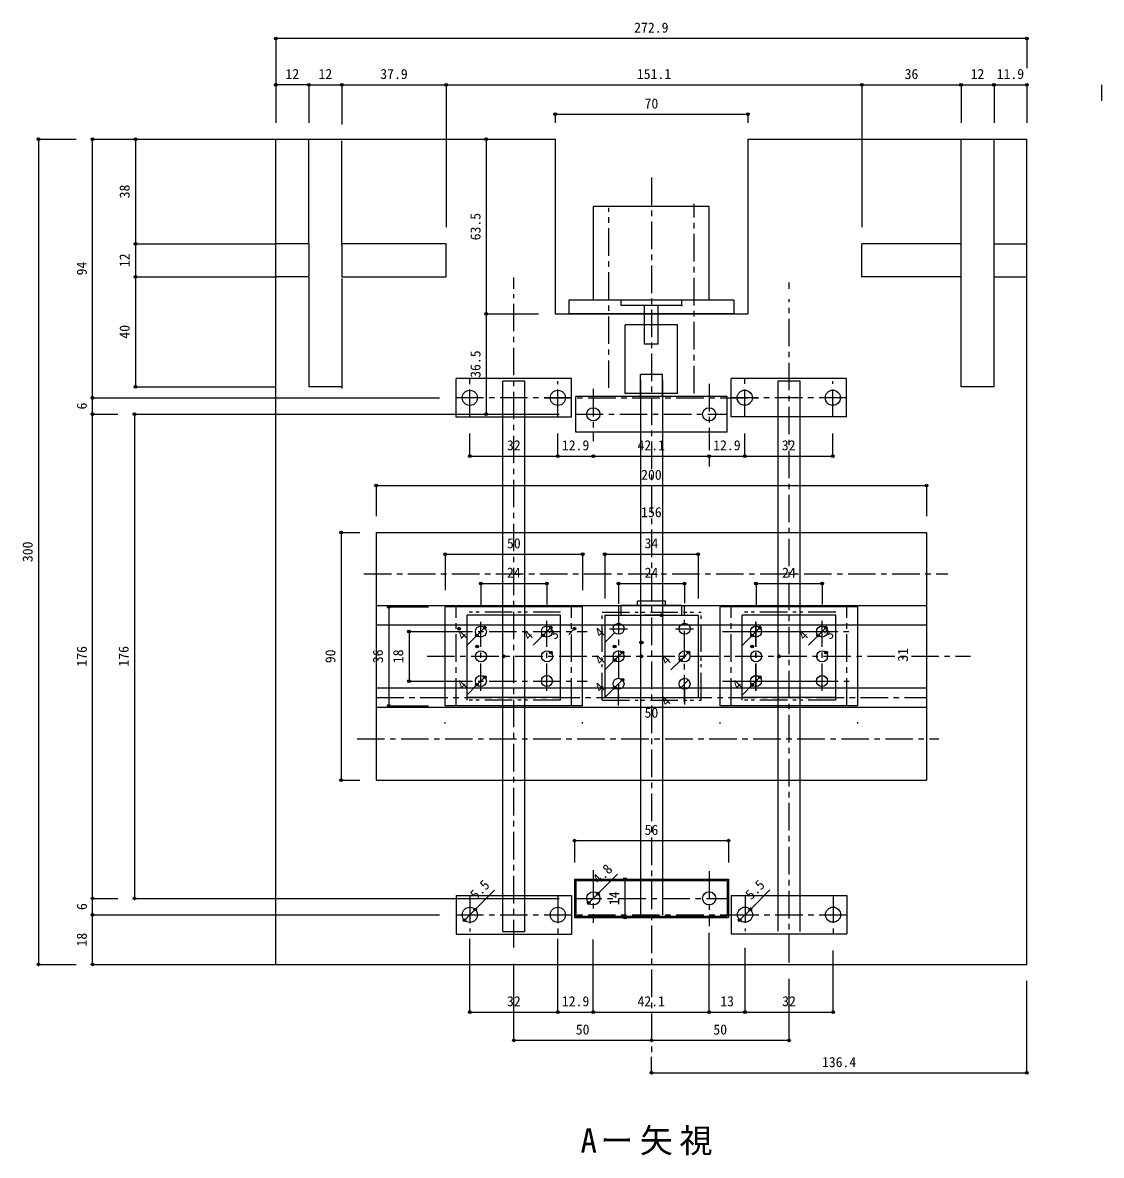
# Model space of a CAD drawing. Units: millimetres at full size, sheet at 1:2; some dimension numbers follow another scale. Extents: x -553 to 524, y -411 to 437.
# Drawn here: x -515.9 to -123.9, y 24.9 to 436.7 of the extents above; entities that cross this region are included whole.
import ezdxf
from ezdxf.enums import TextEntityAlignment as Align

# ---------------------------------------------------------------- set-up
doc = ezdxf.new("R2010")
doc.units = ezdxf.units.MM
doc.header["$LTSCALE"] = 2
doc.header["$PDMODE"] = 32
doc.header["$PDSIZE"] = 1
doc.linetypes.add('CHAIN1', pattern=[8, 5, -1, 1, -1])
doc.linetypes.add('DOUBLE_CHAIN1', pattern=[8.8, 5, -1, 0.6, -0.6, 0.6, -1])
for name, color, linetype in [('3-0_中心線1', 4, 'CHAIN1'), ('3-4_寸法線1', 4, 'Continuous'), ('3-5_レイヤ1', 7, 'Continuous'), ('3-6_レイヤ2', 5, 'Continuous')]:
    doc.layers.add(name, color=color, linetype=linetype)
doc.styles.add('ＭＳ ゴシック', font='')
doc.styles.get('ＭＳ ゴシック').set_extended_font_data('MS Gothic')

msp = doc.modelspace()

# ---------------------------------------------------------------- linework, layer by layer
at = {"layer": '3-0_中心線1'}
for p, q in [((-287.368, 380.395), (-287.368, 60.888)), ((-271.868, 301.876), (-271.868, 370.88)), ((-302.868, 303.928), (-302.868, 369.341)), ((-337.368, 100.492), (-337.368, 338.026)), ((-237.368, 95.037), (-237.368, 336.184)), ((-353.368, 293.316), (-353.368, 307.316)), ((-321.368, 293.316), (-321.368, 306.316)), ((-266.368, 305.377), (-266.368, 281.32)), ((-266.368, 305.377), (-266.368, 281.32)), ((-266.368, 305.377), (-266.368, 281.32)), ((-253.473, 293.332), (-253.473, 307.332)), ((-221.473, 293.332), (-221.473, 306.332)), ((-308.489, 303.542), (-308.489, 284.582)), ((-308.489, 303.542), (-308.489, 284.582)), ((-308.489, 303.542), (-308.489, 284.582)), ((-316.368, 300.316), (-358.351, 300.316)), ((-326.368, 300.316), (-248.456, 300.316)), ((-216.473, 300.332), (-258.456, 300.332)), ((-314.868, 294.316), (-259.868, 294.316)), ((-391.884, 236.316), (-179.678, 236.316)), ((-358.368, 188.316), (-358.368, 224.316)), ((-316.368, 188.316), (-316.368, 224.316)), ((-299.368, 224.394), (-299.368, 191.137)), ((-275.334, 189.53), (-275.334, 224.602)), ((-258.368, 188.316), (-258.368, 224.316)), ((-216.368, 188.316), (-216.368, 224.316)), ((-349.368, 193.754), (-349.368, 218.881)), ((-325.368, 193.754), (-325.368, 219.189)), ((-249.375, 193.741), (-249.375, 218.868)), ((-249.368, 193.754), (-249.368, 218.881)), ((-225.375, 193.741), (-225.375, 219.176)), ((-225.368, 193.754), (-225.368, 219.189)), ((-362.368, 215.316), (-310.776, 215.316)), ((-302.658, 216.316), (-296.104, 216.316)), ((-278.623, 216.316), (-272.07, 216.316)), ((-261.594, 215.316), (-213.63, 215.316)), ((-253.336, 215.303), (-221.235, 215.303)), ((-368.891, 206.316), (-171.437, 206.316)), ((-362.368, 197.316), (-310.776, 197.316)), ((-299.433, 194.422), (-299.433, 188.389)), ((-275.334, 195.046), (-275.334, 188.805)), ((-261.492, 197.316), (-214.24, 197.316)), ((-253.131, 197.303), (-221.645, 197.303)), ((-387.368, 191.316), (-187.368, 191.316)), ((-278.941, 191.316), (-272.179, 191.316)), ((-394.356, 176.316), (-182.974, 176.316)), ((-308.489, 128.577), (-308.489, 109.388)), ((-266.368, 128.193), (-266.368, 108.237)), ((-353.368, 119.316), (-353.368, 106.316)), ((-321.368, 119.316), (-321.368, 105.316)), ((-315.368, 118.316), (-259.868, 118.316)), ((-253.368, 119.363), (-253.368, 106.363)), ((-221.368, 119.363), (-221.368, 105.363)), ((-358.368, 112.316), (-316.386, 112.316)), ((-326.386, 112.316), (-248.368, 112.316)), ((-258.368, 112.363), (-216.386, 112.363))]:
    msp.add_line(p, q, dxfattribs=at)
at = {"layer": '3-4_寸法線1', "color": 7}
for p, q in [((-150.934, 430.984), (-423.868, 430.984)), ((-411.868, 414.118), (-423.868, 414.118)), ((-411.868, 414.118), (-399.868, 414.118)), ((-399.868, 414.118), (-361.972, 414.118)), ((-361.972, 414.118), (-210.868, 414.118)), ((-210.868, 414.118), (-174.868, 414.118)), ((-174.868, 414.118), (-162.868, 414.118)), ((-162.868, 414.118), (-150.934, 414.118)), ((-322.368, 403.387), (-252.368, 403.387)), ((-510.16, 394.316), (-510.16, 94.316)), ((-490.467, 300.316), (-490.467, 394.316)), ((-474.912, 394.316), (-474.912, 356.316)), ((-347.402, 394.316), (-347.402, 330.816)), ((-474.912, 356.316), (-474.912, 344.316)), ((-474.912, 344.316), (-474.912, 304.316)), ((-347.402, 330.816), (-347.402, 294.316)), ((-490.467, 294.316), (-490.467, 300.316)), ((-490.467, 118.316), (-490.467, 294.316)), ((-475.263, 294.316), (-475.263, 118.316)), ((-353.368, 279.112), (-321.368, 279.112)), ((-321.368, 279.112), (-308.489, 279.112)), ((-308.489, 279.112), (-266.368, 279.112)), ((-266.368, 279.112), (-253.473, 279.112)), ((-253.473, 279.112), (-221.473, 279.112)), ((-387.368, 268.39), (-187.368, 268.39)), ((-400.125, 251.316), (-400.125, 161.316)), ((-362.368, 243.476), (-312.368, 243.476)), ((-304.368, 243.476), (-270.368, 243.476)), ((-349.368, 232.814), (-325.368, 232.814)), ((-299.368, 232.814), (-275.334, 232.814)), ((-249.368, 232.814), (-225.368, 232.814)), ((-382.833, 224.316), (-382.833, 188.316)), ((-375.471, 215.316), (-375.471, 197.316)), ((-347.954, 216.73), (-350.783, 213.902)), ((-300.748, 214.902), (-304.284, 211.366)), ((-350.783, 213.902), (-354.318, 210.366)), ((-297.92, 207.73), (-300.748, 204.902)), ((-273.92, 207.73), (-276.748, 204.902)), ((-300.748, 204.902), (-304.284, 201.366)), ((-276.748, 204.902), (-280.284, 201.366)), ((-347.954, 198.73), (-350.783, 195.902)), ((-297.92, 197.73), (-300.748, 194.902)), ((-247.961, 198.717), (-250.789, 195.888)), ((-350.783, 195.902), (-354.318, 192.366)), ((-300.748, 194.902), (-304.284, 191.366)), ((-250.789, 195.888), (-254.324, 192.353)), ((-315.368, 139.293), (-259.368, 139.293)), ((-306.792, 120.013), (-299.721, 127.084)), ((-296.992, 125.316), (-296.992, 111.316)), ((-351.424, 114.26), (-344.353, 121.331)), ((-310.186, 116.619), (-306.792, 120.013)), ((-251.424, 114.307), (-244.353, 121.378)), ((-490.467, 112.316), (-490.467, 118.316)), ((-490.467, 94.316), (-490.467, 112.316)), ((-355.313, 110.371), (-351.424, 114.26)), ((-255.313, 110.418), (-251.424, 114.307)), ((-353.368, 76.973), (-321.368, 76.973)), ((-321.368, 76.973), (-308.489, 76.973)), ((-308.489, 76.973), (-266.368, 76.973)), ((-266.368, 76.973), (-253.368, 76.973)), ((-253.368, 76.973), (-221.368, 76.973)), ((-337.368, 66.69), (-287.368, 66.69)), ((-287.368, 66.69), (-237.368, 66.69)), ((-287.368, 54.854), (-150.934, 54.854))]:
    msp.add_line(p, q, dxfattribs=at)
at = {"layer": '3-4_寸法線1'}
for p, q in [((-423.868, 430.984), (-423.868, 400.316)), ((-150.934, 430.984), (-150.934, 420.118)), ((-423.868, 414.118), (-423.868, 400.316)), ((-411.868, 414.118), (-411.868, 400.316)), ((-399.868, 414.118), (-399.868, 399.709)), ((-361.972, 414.118), (-361.972, 362.316)), ((-210.868, 414.118), (-210.868, 362.316)), ((-174.868, 414.118), (-174.868, 400.316)), ((-162.868, 414.118), (-162.868, 400.316)), ((-150.934, 414.118), (-150.934, 400.316)), ((-123.868, 414.118), (-123.868, 408.264)), ((-322.368, 403.387), (-322.368, 400.316)), ((-252.368, 403.387), (-252.368, 400.316)), ((-510.16, 394.316), (-496.467, 394.316)), ((-490.467, 394.316), (-423.868, 394.316)), ((-474.912, 394.316), (-429.868, 394.316)), ((-474.912, 356.316), (-423.868, 356.316)), ((-474.912, 344.316), (-423.868, 344.316)), ((-337.368, 339.929), (-337.368, 344.026)), ((-237.368, 339.929), (-237.368, 342.184)), ((-347.402, 330.816), (-328.368, 330.816)), ((-474.912, 304.316), (-423.868, 304.316)), ((-490.467, 300.316), (-364.351, 300.316)), ((-490.467, 294.316), (-481.263, 294.316)), ((-475.263, 294.316), (-320.868, 294.316)), ((-353.368, 279.112), (-353.368, 287.316)), ((-321.368, 279.112), (-321.368, 287.316)), ((-253.473, 279.112), (-253.473, 287.332)), ((-221.473, 279.112), (-221.473, 287.332)), ((-308.489, 279.112), (-308.489, 278.582)), ((-266.368, 279.112), (-266.368, 275.32)), ((-387.368, 268.39), (-387.368, 257.316)), ((-187.368, 268.39), (-187.368, 257.316)), ((-400.125, 251.316), (-393.368, 251.316)), ((-362.368, 243.476), (-362.368, 230.316)), ((-312.368, 243.476), (-312.368, 230.316)), ((-304.368, 243.476), (-304.368, 227.316)), ((-270.368, 243.476), (-270.368, 227.316)), ((-349.368, 232.814), (-349.368, 224.881)), ((-325.368, 232.814), (-325.368, 225.189)), ((-299.368, 232.814), (-299.368, 225.394)), ((-275.334, 232.814), (-275.334, 225.602)), ((-249.368, 232.814), (-249.368, 224.881)), ((-225.368, 232.814), (-225.368, 225.189)), ((-382.833, 224.316), (-368.368, 224.316)), ((-283.616, 221.316), (-289.796, 221.316)), ((-283.731, 221.316), (-289.616, 221.316)), ((-375.471, 215.316), (-359.33, 215.316)), ((-291.121, 211.316), (-290.104, 211.316)), ((-375.471, 197.316), (-359.125, 197.316)), ((-382.833, 188.316), (-368.368, 188.316)), ((-362.368, 181.875), (-362.368, 182.316)), ((-312.368, 181.875), (-312.368, 182.316)), ((-262.368, 181.875), (-262.368, 182.316)), ((-212.368, 181.875), (-212.368, 182.316)), ((-400.125, 161.316), (-393.368, 161.316)), ((-315.368, 139.293), (-315.368, 131.316)), ((-259.368, 139.293), (-259.368, 131.316)), ((-490.467, 118.316), (-481.263, 118.316)), ((-475.263, 118.316), (-320.868, 118.316)), ((-490.467, 112.316), (-364.368, 112.316)), ((-353.368, 76.973), (-353.368, 103.566)), ((-321.368, 76.973), (-321.368, 103.566)), ((-308.489, 76.973), (-308.489, 103.388)), ((-266.368, 76.973), (-266.368, 105.816)), ((-253.368, 76.973), (-253.368, 100.363)), ((-221.368, 76.973), (-221.368, 99.363)), ((-510.16, 94.316), (-496.467, 94.316)), ((-490.467, 94.316), (-423.868, 94.316)), ((-337.368, 66.69), (-337.368, 94.492)), ((-237.368, 66.69), (-237.368, 89.037)), ((-150.934, 54.854), (-150.934, 88.316)), ((-287.368, 66.69), (-287.368, 66.888)), ((-287.368, 54.854), (-287.368, 60.69))]:
    msp.add_line(p, q, dxfattribs=at)
at = {"layer": '3-4_寸法線1', "color": 7}
msp.add_lwpolyline([(-247.954, 216.73), (-250.783, 213.902), (-254.318, 210.366)], dxfattribs=at)
at = {"layer": '3-4_寸法線1'}
for p in [(-423.868, 430.984), (-150.934, 430.984), (-423.868, 414.118), (-411.868, 414.118), (-399.868, 414.118), (-361.972, 414.118), (-210.868, 414.118), (-174.868, 414.118), (-162.868, 414.118), (-150.934, 414.118), (-322.368, 403.387), (-252.368, 403.387), (-510.16, 394.316), (-490.467, 394.316), (-474.912, 394.316), (-347.402, 394.316), (-474.912, 356.316), (-474.912, 344.316), (-347.402, 330.816), (-474.912, 304.316), (-490.467, 300.316), (-490.467, 294.316), (-475.263, 294.316), (-347.402, 294.316), (-353.368, 279.112), (-321.368, 279.112), (-308.489, 279.112), (-266.368, 279.112), (-253.473, 279.112), (-221.473, 279.112), (-387.368, 268.39), (-187.368, 268.39), (-400.125, 251.316), (-362.368, 243.476), (-312.368, 243.476), (-304.368, 243.476), (-270.368, 243.476), (-349.368, 232.814), (-325.368, 232.814), (-299.368, 232.814), (-275.334, 232.814), (-249.368, 232.814), (-225.368, 232.814), (-382.833, 224.316), (-283.731, 221.316), (-283.616, 221.316), (-375.471, 215.316), (-350.783, 213.902), (-347.954, 216.73), (-250.783, 213.902), (-247.954, 216.73), (-350.748, 209.902), (-300.748, 209.902), (-291.121, 211.316), (-291.006, 211.316), (-250.748, 209.902), (-341.006, 206.316), (-297.92, 207.73), (-291.006, 206.316), (-273.92, 207.73), (-241.006, 206.316), (-300.748, 204.902), (-276.748, 204.902), (-375.471, 197.316), (-347.954, 198.73), (-297.92, 197.73), (-247.961, 198.717), (-247.954, 198.73), (-350.783, 195.902), (-300.748, 194.902), (-250.789, 195.888), (-250.783, 195.902), (-382.833, 188.316), (-400.125, 161.316), (-315.368, 139.293), (-259.368, 139.293), (-296.992, 125.316), (-306.792, 120.013), (-490.467, 118.316), (-475.263, 118.316), (-310.186, 116.619), (-490.467, 112.316), (-351.424, 114.26), (-296.992, 111.316), (-251.424, 114.307), (-355.313, 110.371), (-255.313, 110.418), (-510.16, 94.316), (-490.467, 94.316), (-353.368, 76.973), (-321.368, 76.973), (-308.489, 76.973), (-266.368, 76.973), (-253.368, 76.973), (-221.368, 76.973), (-337.368, 66.69), (-287.368, 66.69), (-237.368, 66.69), (-287.368, 54.854), (-150.934, 54.854)]:
    msp.add_point(p, dxfattribs=at)
at = {"layer": '3-5_レイヤ1'}
for p, q in [((-423.868, 94.316), (-423.868, 394.316)), ((-423.868, 394.316), (-322.368, 394.316)), ((-411.868, 356.316), (-411.868, 394.316)), ((-399.868, 355.709), (-399.868, 393.709)), ((-322.368, 394.316), (-322.368, 330.816)), ((-252.368, 394.316), (-252.368, 330.816)), ((-252.368, 394.316), (-150.934, 394.316)), ((-174.868, 304.316), (-174.868, 394.316)), ((-162.868, 304.316), (-162.868, 394.316)), ((-150.934, 94.316), (-150.934, 394.316)), ((-411.868, 356.316), (-423.868, 356.316)), ((-411.868, 356.316), (-411.868, 344.641)), ((-361.972, 356.316), (-399.868, 356.316)), ((-399.868, 355.709), (-399.868, 344.316)), ((-361.972, 344.316), (-361.972, 356.316)), ((-210.868, 344.316), (-210.868, 356.316)), ((-174.868, 356.316), (-210.868, 356.316)), ((-162.868, 356.316), (-150.934, 356.316)), ((-411.868, 344.316), (-423.868, 344.316)), ((-411.868, 344.316), (-411.868, 304.316)), ((-399.868, 344.316), (-361.972, 344.316)), ((-399.868, 343.709), (-399.868, 303.709)), ((-174.868, 344.316), (-210.868, 344.316)), ((-162.868, 344.316), (-150.934, 344.316)), ((-257.368, 335.816), (-317.368, 335.816)), ((-317.368, 335.816), (-317.368, 330.816)), ((-276.368, 333.816), (-276.368, 333.656)), ((-257.368, 335.816), (-257.368, 330.816)), ((-322.368, 330.816), (-252.368, 330.816)), ((-257.368, 330.816), (-317.368, 330.816)), ((-399.868, 304.316), (-411.868, 304.316)), ((-162.868, 304.316), (-174.868, 304.316)), ((-387.368, 251.316), (-187.368, 251.316)), ((-387.368, 251.316), (-387.368, 161.316)), ((-187.368, 251.316), (-187.368, 161.316)), ((-362.368, 188.316), (-362.368, 224.316)), ((-312.368, 224.316), (-362.368, 224.316)), ((-312.368, 188.316), (-312.368, 224.316)), ((-262.368, 188.316), (-262.368, 224.316)), ((-323.954, 216.73), (-326.783, 213.902)), ((-315.308, 216.376), (-317.429, 214.255)), ((-223.961, 216.717), (-226.789, 213.888)), ((-326.783, 213.902), (-330.318, 210.366)), ((-226.789, 213.888), (-230.324, 210.353)), ((-273.92, 197.73), (-276.748, 194.902)), ((-312.368, 188.316), (-362.368, 188.316)), ((-212.368, 188.316), (-262.368, 188.316)), ((-387.368, 161.316), (-187.368, 161.316)), ((-315.368, 125.316), (-259.368, 125.316)), ((-315.368, 125.316), (-315.368, 111.316)), ((-259.368, 125.316), (-259.368, 111.316)), ((-306.792, 120.013), (-310.186, 116.619)), ((-351.424, 114.26), (-355.313, 110.371)), ((-251.424, 114.307), (-255.313, 110.418)), ((-423.868, 94.316), (-150.934, 94.316))]:
    msp.add_line(p, q, dxfattribs=at)
at = {"layer": '3-5_レイヤ1', "linetype": 'DOUBLE_CHAIN1'}
for p, q in [((-354.368, 190.316), (-354.368, 222.316)), ((-305.334, 222.316), (-269.34, 222.316)), ((-305.334, 190.316), (-305.334, 222.316)), ((-269.34, 190.316), (-269.34, 222.316)), ((-254.368, 190.316), (-254.368, 222.316)), ((-320.368, 190.316), (-354.368, 190.316)), ((-305.334, 190.316), (-269.34, 190.316)), ((-220.368, 190.316), (-254.368, 190.316))]:
    msp.add_line(p, q, dxfattribs=at)
at = {"layer": '3-5_レイヤ1'}
for points in [[(-212.368, 188.316), (-212.368, 224.316), (-262.368, 224.316)], [(-315.368, 111.316), (-315.133, 111.316), (-259.368, 111.316)]]:
    msp.add_lwpolyline(points, dxfattribs=at)
at = {"layer": '3-5_レイヤ1', "linetype": 'DOUBLE_CHAIN1'}
for points in [[(-320.368, 190.316), (-320.368, 222.316), (-354.368, 222.316)], [(-220.368, 190.316), (-220.368, 222.316), (-254.368, 222.316)]]:
    msp.add_lwpolyline(points, dxfattribs=at)
at = {"layer": '3-5_レイヤ1'}
for centre, radius in [((-353.368, 300.316), 2.75), ((-321.368, 300.316), 2.75), ((-253.473, 300.332), 2.75), ((-221.473, 300.332), 2.75), ((-308.489, 294.316), 2.4), ((-308.489, 294.316), 2.4), ((-308.489, 294.316), 2.4), ((-266.368, 294.316), 2.4), ((-266.368, 294.316), 2.4), ((-266.368, 294.316), 2.4), ((-299.334, 216.316), 2), ((-275.3, 216.316), 2), ((-349.368, 215.316), 2), ((-325.368, 215.316), 2), ((-249.375, 215.303), 2), ((-249.368, 215.316), 2), ((-225.375, 215.303), 2), ((-225.368, 215.316), 2), ((-349.334, 206.316), 2), ((-325.334, 206.316), 2), ((-299.334, 206.316), 2), ((-275.334, 206.316), 2), ((-249.334, 206.316), 2), ((-225.334, 206.316), 2), ((-349.368, 197.316), 2), ((-325.368, 197.316), 2), ((-299.334, 196.316), 2), ((-275.334, 196.316), 2), ((-249.375, 197.303), 2), ((-249.368, 197.316), 2), ((-225.375, 197.303), 2), ((-225.368, 197.316), 2), ((-308.489, 118.316), 2.4), ((-308.489, 118.316), 2.4), ((-308.489, 118.316), 2.4), ((-266.368, 118.316), 2.4), ((-266.368, 118.316), 2.4), ((-266.368, 118.316), 2.4), ((-353.368, 112.316), 2.75), ((-321.368, 112.316), 2.75), ((-253.368, 112.363), 2.75), ((-221.368, 112.363), 2.75)]:
    msp.add_circle(centre, radius, dxfattribs=at)
at = {"layer": '3-5_レイヤ1', "color": 4}
for p in [(-357.308, 216.376), (-326.783, 213.902), (-323.954, 216.73), (-315.308, 216.376), (-226.789, 213.888), (-223.961, 216.717), (-323.92, 207.73), (-273.92, 207.73), (-223.92, 207.73), (-306.792, 120.013), (-310.186, 116.619), (-351.424, 114.26), (-251.424, 114.307), (-355.313, 110.371), (-255.313, 110.418)]:
    msp.add_point(p, dxfattribs=at)
at = {"layer": '3-6_レイヤ2'}
for p, q in [((-308.368, 335.816), (-308.368, 369.816)), ((-266.368, 369.816), (-308.368, 369.816)), ((-266.368, 335.816), (-266.368, 369.816)), ((-266.368, 335.816), (-308.368, 335.816)), ((-298.368, 333.816), (-298.368, 335.816)), ((-276.368, 333.816), (-298.368, 333.816)), ((-289.868, 319.816), (-289.868, 333.816)), ((-284.868, 319.816), (-284.868, 333.816)), ((-276.368, 333.816), (-276.368, 335.816)), ((-277.868, 326.816), (-296.868, 326.816)), ((-296.868, 301.816), (-296.868, 326.816)), ((-277.868, 301.816), (-277.868, 326.816)), ((-284.868, 319.816), (-289.868, 319.816)), ((-358.351, 293.316), (-358.351, 307.316)), ((-316.368, 307.316), (-358.351, 307.316)), ((-341.368, 106.316), (-341.368, 306.316)), ((-333.368, 306.316), (-341.368, 306.316)), ((-333.368, 106.316), (-333.368, 306.316)), ((-316.368, 293.316), (-316.368, 307.316)), ((-291.368, 300.816), (-291.368, 308.816)), ((-283.368, 308.816), (-291.368, 308.816)), ((-291.368, 306.816), (-291.368, 111.816)), ((-283.368, 300.816), (-283.368, 308.816)), ((-283.368, 306.816), (-283.368, 112.316)), ((-258.456, 293.332), (-258.456, 307.332)), ((-216.473, 307.332), (-258.456, 307.332)), ((-233.473, 306.332), (-241.473, 306.332)), ((-241.368, 106.363), (-241.368, 306.332)), ((-233.368, 106.316), (-233.368, 306.472)), ((-216.473, 293.332), (-216.473, 307.332)), ((-314.868, 287.816), (-314.868, 300.816)), ((-259.868, 300.816), (-314.868, 300.816)), ((-277.868, 301.816), (-296.868, 301.816)), ((-259.868, 287.816), (-259.868, 300.816)), ((-316.368, 293.316), (-358.351, 293.316)), ((-216.473, 293.332), (-258.456, 293.332)), ((-259.868, 287.816), (-314.868, 287.816)), ((-387.368, 251.316), (-387.368, 161.316)), ((-387.368, 224.816), (-187.368, 224.816)), ((-298.368, 221.316), (-298.368, 224.816)), ((-276.368, 224.816), (-298.368, 224.816)), ((-292.468, 224.816), (-292.468, 226.316)), ((-276.368, 221.316), (-276.368, 224.816)), ((-320.368, 221.316), (-354.368, 221.316)), ((-320.368, 191.316), (-320.368, 221.316)), ((-304.368, 221.316), (-270.368, 221.316)), ((-270.368, 221.316), (-270.368, 191.316)), ((-254.375, 191.303), (-254.375, 221.303)), ((-220.375, 221.303), (-254.375, 221.303)), ((-220.375, 191.303), (-220.375, 221.303)), ((-387.368, 217.816), (-187.368, 217.816)), ((-387.368, 194.816), (-187.368, 194.816)), ((-304.368, 191.316), (-270.368, 191.316)), ((-220.375, 191.303), (-254.375, 191.303)), ((-387.368, 187.816), (-187.368, 187.816)), ((-387.368, 161.316), (-187.368, 161.316)), ((-314.868, 124.816), (-259.868, 124.816)), ((-314.868, 124.816), (-314.868, 111.816)), ((-259.868, 124.816), (-259.868, 111.816)), ((-358.368, 119.316), (-316.386, 119.316)), ((-358.368, 119.316), (-358.368, 105.316)), ((-316.386, 119.316), (-316.386, 105.316)), ((-258.368, 119.363), (-216.386, 119.363)), ((-258.368, 119.363), (-258.368, 105.363)), ((-216.386, 119.363), (-216.386, 105.363)), ((-314.868, 111.816), (-259.868, 111.816)), ((-358.368, 105.316), (-316.386, 105.316)), ((-341.368, 106.316), (-333.368, 106.316)), ((-258.368, 105.363), (-216.386, 105.363))]:
    msp.add_line(p, q, dxfattribs=at)
for points in [[(-387.368, 251.316), (-187.368, 251.316), (-187.368, 161.316)], [(-282.268, 224.816), (-282.268, 226.316), (-292.468, 226.316)], [(-320.368, 191.316), (-354.368, 191.316), (-354.368, 221.316)], [(-304.368, 221.316), (-304.368, 191.316), (-270.368, 191.316)]]:
    msp.add_lwpolyline(points, dxfattribs=at)

# ---------------------------------------------------------------- texts
at = {"layer": '3-0_中心線1', "color": 3, "insert": (-313.158, 24.868), "char_height": 8.798, "attachment_point": 7, "style": 'ＭＳ ゴシック'}
msp.add_mtext('\\T1.2;Aー矢視', dxfattribs=at)
at = {"layer": '3-4_寸法線1', "style": 'ＭＳ ゴシック'}
for s, p in [('272.9', (-293.651, 431.984)), ('12', (-420.368, 415.118)), ('12', (-408.368, 415.118)), ('37.9', (-385.92, 415.118)), ('151.1', (-292.67, 415.118)), ('36', (-195.368, 415.118)), ('12', (-171.368, 415.118)), ('11.9', (-161.901, 415.118)), ('70', (-289.868, 404.387)), ('32', (-339.868, 280.112)), ('12.9', (-319.929, 280.112)), ('42.1', (-292.429, 280.112)), ('12.9', (-264.921, 280.112)), ('32', (-239.973, 280.112)), ('200', (-291.118, 269.39)), ('156', (-291.122, 255.8)), ('50', (-339.868, 244.476)), ('34', (-289.868, 244.476)), ('24', (-339.868, 233.814)), ('24', (-289.851, 233.814)), ('24', (-239.868, 233.814)), ('50', (-289.868, 182.875)), ('56', (-289.868, 140.293)), ('32', (-339.868, 77.973)), ('12.9', (-319.929, 77.973)), ('42.1', (-292.429, 77.973)), ('13', (-262.368, 77.973)), ('32', (-239.868, 77.973)), ('50', (-314.868, 67.69)), ('50', (-264.868, 67.69)), ('136.4', (-225.401, 55.854))]:
    msp.add_text(s, height=3.666, dxfattribs=at).set_placement(p, align=Align.BOTTOM_LEFT)
for s, rotation, p in [('38', 90, (-475.912, 372.816)), ('63.5', 90, (-348.402, 357.566)), ('12', 90, (-475.912, 347.816)), ('94', 90, (-491.467, 344.816)), ('40', 90, (-475.912, 321.816)), ('36.5', 90, (-348.402, 307.566)), ('6', 90, (-491.467, 296.066)), ('300', 90, (-511.16, 240.566)), ('4', 45, (-355.025, 211.073)), ('4', 45, (-305.025, 212.073)), ('176', 90, (-491.467, 202.566)), ('176', 90, (-476.263, 202.566)), ('90', 90, (-401.125, 203.816)), ('36', 90, (-383.833, 203.816)), ('18', 90, (-376.471, 203.816)), ('4', 45, (-304.991, 202.073)), ('4', 45, (-280.991, 202.073)), ('4', 45, (-355.025, 193.073)), ('4', 45, (-255.032, 193.06)), ('4', 45, (-305.025, 192.073)), ('4.8', 45, (-305.731, 122.488)), ('5.5', 45, (-350.363, 116.735)), ('5.5', 45, (-250.363, 116.782)), ('14', 90, (-297.992, 115.816)), ('6', 90, (-491.467, 114.066)), ('18', 90, (-491.467, 100.816))]:
    msp.add_text(s, height=3.666, rotation=rotation, dxfattribs=at).set_placement(p, align=Align.BOTTOM_LEFT)
at = {"layer": '3-5_レイヤ1', "color": 4, "style": 'ＭＳ ゴシック'}
for s, rotation, p in [('4', 45, (-331.025, 211.073)), ('3', 45, (-321.672, 211.427)), ('4', 45, (-231.032, 211.06)), ('3', 45, (-221.672, 211.427)), ('31', 90, (-193.056, 204.309)), ('4', 45, (-280.991, 187.073))]:
    msp.add_text(s, height=3.666, rotation=rotation, dxfattribs=at).set_placement(p, align=Align.BOTTOM_LEFT)

doc.saveas('drawing.dxf')
